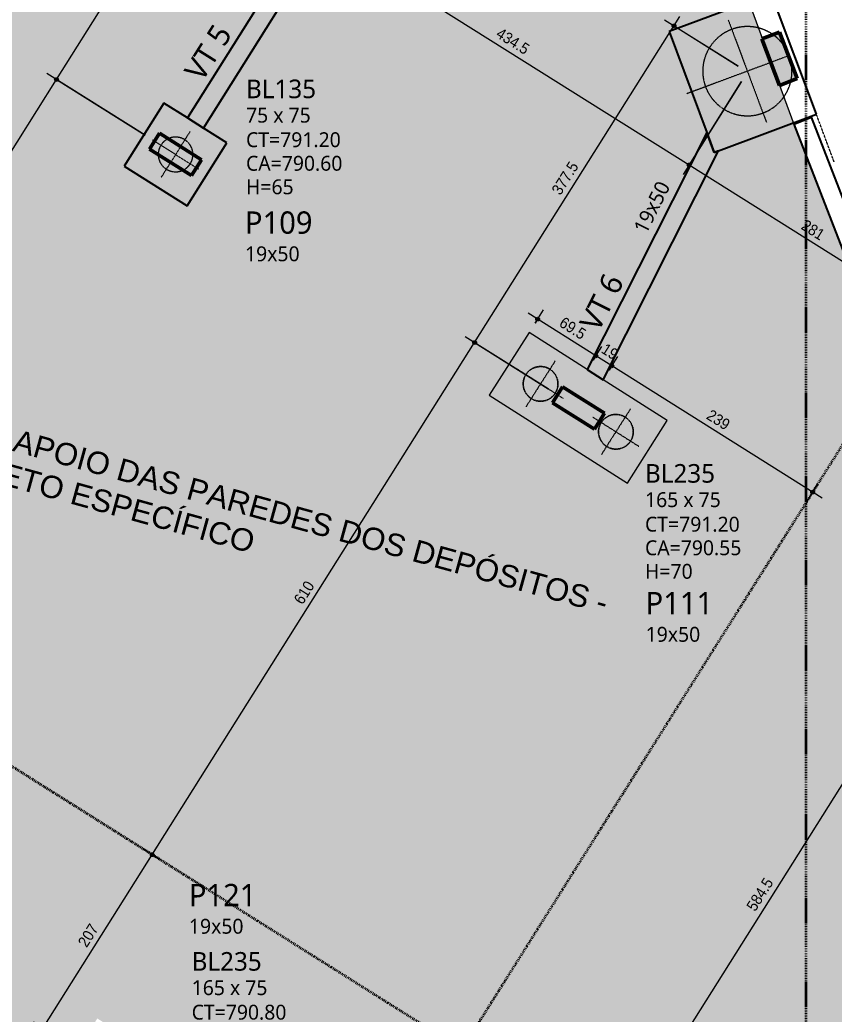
# Model space of a CAD drawing. Header units: centimetres. Extents: x -3523 to 38560, y -3196 to 88043.
# Drawn here: x -1451 to -630, y 1886 to 2889 of the extents above; entities that cross this region are included whole.
import ezdxf

# ---------------------------------------------------------------- set-up
doc = ezdxf.new("R2010")
doc.units = ezdxf.units.CM
for name, pattern in [('Dash dot', [1.5875, 0.635, -0.47625, 0, -0.47625]), ('Hidden', [0.714375, 0.47625, -0.238125]), ('Overhead', [0.396875, 0.238125, -0.15875]), ('Traço', [0.635, 0.3175, -0.3175])]:
    doc.linetypes.add(name, pattern=pattern)
for name, color, linetype, lineweight in [('A-ANNO-DIMS', 7, 'Continuous', 9), ('A-ANNO-DIMS-75', 7, 'Continuous', 9), ('A-DETL-GENF', 7, 'Continuous', 18), ('A-FLOR-OVHD', 7, 'Overhead', 18), ('G-ANNO-TEXT', 7, 'Continuous', 9), ('S-BEAM', 7, 'Continuous', 25), ('S-BEAM-IDEN', 7, 'Continuous', 9), ('S-COLS', 7, 'Continuous', 25), ('S-COLS-IDEN', 7, 'Continuous', 9), ('S-FNDN', 7, 'Continuous', 25), ('S-FNDN-HDLN', 7, 'Traço', 18), ('S-FNDN-IDEN', 7, 'Continuous', 9), ('S-GRID', 7, 'Continuous', 9)]:
    doc.layers.add(name, color=color, linetype=linetype, lineweight=lineweight)
doc.layers.add('A-DETL', color=7, linetype='Continuous', lineweight=18, true_color=0x00a600)
doc.styles.add('Arial', font='arial.ttf', dxfattribs={"height": 22.5})
doc.styles.add('Arial_1', font='arial.ttf', dxfattribs={"width": 0.9, "height": 11.25})
doc.styles.add('Gadugi', font='gadugi.ttf', dxfattribs={"height": 15})
doc.styles.add('Gadugi_1', font='gadugi.ttf', dxfattribs={"height": 22.5})
doc.styles.add('Gadugi_2', font='gadugi.ttf', dxfattribs={"height": 18.75})
doc.dimstyles.new('PED_1_5mm_ESQ', dxfattribs={"dimscale": 30.48, "dimtxt": 11.477918, "dimasz": 0.492126, "dimexe": 0.369094, "dimexo": 0.369094, "dimgap": 0.073819, "dimtad": 1, "dimdec": 1, "dimrnd": 0.5, "dimdsep": 46, "dimtxsty": 'Arial_1', "dimblk1": 'DOTSMALL', "dimblk2": 'DOTSMALL', "dimsah": 1, "dimcen": 0.09, "dimdle": 0.369094, "dimazin": 0, "dimtfac": 1, "dimtdec": 4, "dimtix": 1, "dimtmove": 0, "dimatfit": 3, "dimfxl": 1, "dimtvp": 1, "dimtolj": 1, "dimtzin": 0, "dimarcsym": 2})

# ---------------------------------------------------------------- blocks, each defined once
blk = doc.blocks.new('PED_BLRET-1EST_R01_2019 - 75x75x65-V10-PL B 002 - FUNDAÇÃO')
at = {"layer": 'S-FNDN', "linetype": 'Hidden', "lineweight": 18}
for p, q in [((0, 27.5), (0, 9.5)), ((-27.5, 0), (-25, 0)), ((25, 0), (27.5, 0)), ((0, -9.5), (0, -27.5))]:
    blk.add_line(p, q, dxfattribs=at)
at = {"layer": 'S-FNDN-HDLN'}
for p, q in [((-25, 0), (25, 0)), ((0, 9.5), (0, -9.5))]:
    blk.add_line(p, q, dxfattribs=at)
for start, end in [(33.0287, 146.8046), (146.8209, 213.1791), (360, 33.0124), (326.9876, 360), (213.1954, 326.9713)]:
    blk.add_arc((0, 0), 17.5, start, end, dxfattribs=at)
blk = doc.blocks.new('PED_BLRET-2EST_R01_2019 - 165x75x70-3763693-PL B 002 - FUNDAÇÃO')
at = {"layer": 'S-FNDN', "linetype": 'Hidden', "lineweight": 18}
for p, q in [((-50, 27.5), (-50, -27.5)), ((40, 27.5), (40, -27.5)), ((-77.5, 0), (-29.7, 0)), ((20.3, 0), (67.5, 0))]:
    blk.add_line(p, q, dxfattribs=at)
at = {"layer": 'S-FNDN-HDLN'}
for p, q in [((-29.7, 0), (-22.5, 0)), ((12.5, 0), (20.2, 0))]:
    blk.add_line(p, q, dxfattribs=at)
for centre in [(-50, 0), (40, 0)]:
    blk.add_circle(centre, 17.5, dxfattribs=at)
blk = doc.blocks.new('PED_BLRET-1EST_EXCENTRICA_R01_2019 - 110x130x100-V16-PL B 002 - FUNDAÇÃO')
at = {"layer": 'S-FNDN', "linetype": 'Hidden', "lineweight": 18}
for p, q in [((0, 45), (0, 44.2)), ((0, 25.2), (0, -65)), ((-55, 0), (55, 0))]:
    blk.add_line(p, q, dxfattribs=at)
at = {"layer": 'S-FNDN-HDLN'}
blk.add_line((0, 44.2), (0, 25.2), dxfattribs=at)
for start, end in [(100.6788, 124.4824), (79.8373, 100.6289), (56.7171, 79.7895), (124.4887, 360), (360, 56.7108)]:
    blk.add_arc((0, 0), 45, start, end, dxfattribs=at)
blk = doc.blocks.new('DIMBLOCK142-PL B 002 - FUNDAÇÃO')
at = {"layer": 'A-ANNO-DIMS-75'}
h = blk.add_hatch(color=256, dxfattribs=at)
edge = h.paths.add_edge_path(flags=0)
edge.add_arc((-1756.3, 1864.9), 1.88, 0, 360)
h = blk.add_hatch(color=256, dxfattribs=at)
edge = h.paths.add_edge_path(flags=0)
edge.add_arc((-1489.7, 1697.1), 1.88, 0, 360)
for p, q in [((-1686.1, 1976.4), (-1762.3, 1855.3)), ((-1756.3, 1864.9), (-1686.1, 1976.4)), ((-1756.3, 1864.9), (-1489.7, 1697.1)), ((-1419.3, 1809.1), (-1495.7, 1687.5)), ((-1489.7, 1697.1), (-1419.3, 1809.1))]:
    blk.add_line(p, q, dxfattribs=at)
for centre in [(-1756.3, 1864.9), (-1489.7, 1697.1)]:
    blk.add_circle(centre, 1.88, dxfattribs=at)
at = {"layer": 'A-ANNO-DIMS-75', "color": 0, "insert": (-1623.9, 1801.4), "char_height": 11.25, "width": 27.971, "attachment_point": 1, "rotation": 327.8147, "line_spacing_factor": 0.941778, "style": 'Arial_1'}
blk.add_mtext('315', dxfattribs=at)
blk = doc.blocks.new('_DotSmall')
at = {"color": 0, "linetype": 'ByBlock', "const_width": 0.5}
blk.add_lwpolyline([(-0.0625, 0, 1), (0.0625, 0, 1)], format="xyb", close=True, dxfattribs=at)
blk = doc.blocks.new('DIMBLOCK178-PL B 002 - FUNDAÇÃO')
at = {"layer": 'A-ANNO-DIMS-75'}
h = blk.add_hatch(color=256, dxfattribs=at)
edge = h.paths.add_edge_path(flags=0)
edge.add_arc((-854.4, 2540), 1.88, 0, 360)
h = blk.add_hatch(color=256, dxfattribs=at)
edge = h.paths.add_edge_path(flags=0)
edge.add_arc((-652.1, 2412.7), 1.88, 0, 360)
for p, q in [((-857.2, 2535.7), (-848.4, 2549.6)), ((-854.4, 2540), (-857.2, 2535.7)), ((-642.6, 2406.7), (-854.4, 2540)), ((-647.5, 2420), (-658.1, 2403.2)), ((-652.1, 2412.7), (-647.5, 2420))]:
    blk.add_line(p, q, dxfattribs=at)
for centre in [(-854.4, 2540), (-652.1, 2412.7)]:
    blk.add_circle(centre, 1.88, dxfattribs=at)
at = {"layer": 'A-ANNO-DIMS-75', "color": 0, "insert": (-754.1, 2496.8), "char_height": 11.25, "width": 27.971, "attachment_point": 1, "rotation": 327.8147, "line_spacing_factor": 0.941778, "style": 'Arial_1'}
blk.add_mtext('239', dxfattribs=at)
blk = doc.blocks.new('DIMBLOCK179-PL B 002 - FUNDAÇÃO')
at = {"layer": 'A-ANNO-DIMS-75'}
h = blk.add_hatch(color=256, dxfattribs=at)
edge = h.paths.add_edge_path(flags=0)
edge.add_arc((-870.6, 2550.2), 1.88, 0, 360)
h = blk.add_hatch(color=256, dxfattribs=at)
edge = h.paths.add_edge_path(flags=0)
edge.add_arc((-854.4, 2540), 1.88, 0, 360)
for p, q in [((-873.3, 2545.9), (-864.6, 2559.7)), ((-870.6, 2550.2), (-873.3, 2545.9)), ((-854.4, 2540), (-870.6, 2550.2)), ((-857.2, 2535.7), (-848.4, 2549.6)), ((-854.4, 2540), (-857.2, 2535.7))]:
    blk.add_line(p, q, dxfattribs=at)
for centre in [(-870.6, 2550.2), (-854.4, 2540)]:
    blk.add_circle(centre, 1.88, dxfattribs=at)
at = {"layer": 'A-ANNO-DIMS-75', "color": 0, "insert": (-860.1, 2563.5), "char_height": 11.25, "width": 18.647, "attachment_point": 1, "rotation": 327.8147, "line_spacing_factor": 0.941778, "style": 'Arial_1'}
blk.add_mtext('19', dxfattribs=at)
blk = doc.blocks.new('DIMBLOCK180-PL B 002 - FUNDAÇÃO')
at = {"layer": 'A-ANNO-DIMS-75'}
h = blk.add_hatch(color=256, dxfattribs=at)
edge = h.paths.add_edge_path(flags=0)
edge.add_arc((-929.3, 2587.2), 1.88, 0, 360)
h = blk.add_hatch(color=256, dxfattribs=at)
edge = h.paths.add_edge_path(flags=0)
edge.add_arc((-870.6, 2550.2), 1.88, 0, 360)
for p, q in [((-870.6, 2550.2), (-938.9, 2593.2)), ((-931.9, 2583.2), (-923.3, 2596.7)), ((-929.3, 2587.2), (-931.9, 2583.2)), ((-873.3, 2545.9), (-864.6, 2559.7)), ((-870.6, 2550.2), (-873.3, 2545.9))]:
    blk.add_line(p, q, dxfattribs=at)
for centre in [(-929.3, 2587.2), (-870.6, 2550.2)]:
    blk.add_circle(centre, 1.88, dxfattribs=at)
at = {"layer": 'A-ANNO-DIMS-75', "color": 0, "insert": (-902.5, 2590.2), "char_height": 11.25, "width": 32.633, "attachment_point": 1, "rotation": 327.8147, "line_spacing_factor": 0.941778, "style": 'Arial_1'}
blk.add_mtext('69.5', dxfattribs=at)
blk = doc.blocks.new('DIMBLOCK181-PL B 002 - FUNDAÇÃO')
at = {"layer": 'A-ANNO-DIMS-75'}
h = blk.add_hatch(color=256, dxfattribs=at)
edge = h.paths.add_edge_path(flags=0)
edge.add_arc((-776.6, 2742.6), 1.88, 0, 360)
h = blk.add_hatch(color=256, dxfattribs=at)
edge = h.paths.add_edge_path(flags=0)
edge.add_arc((-538.7, 2592.8), 1.88, 0, 360)
for p, q in [((-723.7, 2826.7), (-782.6, 2733)), ((-776.6, 2742.6), (-723.7, 2826.7)), ((-529.2, 2586.8), (-776.6, 2742.6)), ((-534.2, 2600.1), (-544.7, 2583.3)), ((-538.7, 2592.8), (-534.2, 2600.1))]:
    blk.add_line(p, q, dxfattribs=at)
for centre in [(-776.6, 2742.6), (-538.7, 2592.8)]:
    blk.add_circle(centre, 1.88, dxfattribs=at)
at = {"layer": 'A-ANNO-DIMS-75', "color": 0, "insert": (-658.6, 2688.2), "char_height": 11.25, "width": 27.971, "attachment_point": 1, "rotation": 327.8147, "line_spacing_factor": 0.941778, "style": 'Arial_1'}
blk.add_mtext('281', dxfattribs=at)
blk = doc.blocks.new('DIMBLOCK182-PL B 002 - FUNDAÇÃO')
at = {"layer": 'A-ANNO-DIMS-75'}
h = blk.add_hatch(color=256, dxfattribs=at)
edge = h.paths.add_edge_path(flags=0)
edge.add_arc((-1144.2, 2973.9), 1.88, 0, 360)
h = blk.add_hatch(color=256, dxfattribs=at)
edge = h.paths.add_edge_path(flags=0)
edge.add_arc((-776.6, 2742.6), 1.88, 0, 360)
for p, q in [((-776.6, 2742.6), (-1153.7, 2979.9)), ((-1139.6, 2981.1), (-1150.2, 2964.3)), ((-1144.2, 2973.9), (-1139.6, 2981.1)), ((-723.7, 2826.7), (-782.6, 2733)), ((-776.6, 2742.6), (-723.7, 2826.7))]:
    blk.add_line(p, q, dxfattribs=at)
for centre in [(-1144.2, 2973.9), (-776.6, 2742.6)]:
    blk.add_circle(centre, 1.88, dxfattribs=at)
at = {"layer": 'A-ANNO-DIMS-75', "color": 0, "insert": (-966.2, 2881.8), "char_height": 11.25, "width": 41.956, "attachment_point": 1, "rotation": 327.8147, "line_spacing_factor": 0.941778, "style": 'Arial_1'}
blk.add_mtext('434.5', dxfattribs=at)
blk = doc.blocks.new('DIMBLOCK220-PL B 002 - FUNDAÇÃO')
at = {"layer": 'A-ANNO-DIMS-75'}
h = blk.add_hatch(color=256, dxfattribs=at)
edge = h.paths.add_edge_path(flags=0)
edge.add_arc((-992.8, 2563.6), 1.87, 0, 360)
h = blk.add_hatch(color=256, dxfattribs=at)
edge = h.paths.add_edge_path(flags=0)
edge.add_arc((-1317.8, 2047.1), 1.88, 0, 360)
for p, q in [((-918.8, 2517), (-1002.3, 2569.5)), ((-1323.8, 2037.6), (-992.8, 2563.6)), ((-992.8, 2563.6), (-918.8, 2517)), ((-1310.6, 2042.5), (-1327.4, 2053.1)), ((-1317.8, 2047.1), (-1310.6, 2042.5))]:
    blk.add_line(p, q, dxfattribs=at)
for centre, radius in [((-992.8, 2563.6), 1.87), ((-1317.8, 2047.1), 1.88)]:
    blk.add_circle(centre, radius, dxfattribs=at)
at = {"layer": 'A-ANNO-DIMS-75', "color": 0, "insert": (-1175.8, 2304.5), "char_height": 11.25, "width": 27.971, "attachment_point": 1, "rotation": 57.8147, "line_spacing_factor": 0.941778, "style": 'Arial_1'}
blk.add_mtext('610', dxfattribs=at)
blk = doc.blocks.new('DIMBLOCK221-PL B 002 - FUNDAÇÃO')
at = {"layer": 'A-ANNO-DIMS-75'}
h = blk.add_hatch(color=256, dxfattribs=at)
edge = h.paths.add_edge_path(flags=0)
edge.add_arc((-791.8, 2882.9), 1.87, 0, 360)
h = blk.add_hatch(color=256, dxfattribs=at)
edge = h.paths.add_edge_path(flags=0)
edge.add_arc((-992.8, 2563.6), 1.87, 0, 360)
for p, q in [((-992.8, 2563.6), (-785.9, 2892.4)), ((-727.2, 2842.2), (-801.4, 2888.8)), ((-791.8, 2882.9), (-727.2, 2842.2)), ((-918.8, 2517), (-1002.3, 2569.5)), ((-992.8, 2563.6), (-918.8, 2517))]:
    blk.add_line(p, q, dxfattribs=at)
for centre in [(-791.8, 2882.9), (-992.8, 2563.6)]:
    blk.add_circle(centre, 1.87, dxfattribs=at)
at = {"layer": 'A-ANNO-DIMS-75', "color": 0, "insert": (-915.9, 2717.4), "char_height": 11.25, "width": 41.956, "attachment_point": 1, "rotation": 57.8147, "line_spacing_factor": 0.941778, "style": 'Arial_1'}
blk.add_mtext('377.5', dxfattribs=at)
blk = doc.blocks.new('DIMBLOCK222-PL B 002 - FUNDAÇÃO')
at = {"layer": 'A-ANNO-DIMS-75'}
h = blk.add_hatch(color=256, dxfattribs=at)
edge = h.paths.add_edge_path(flags=0)
edge.add_arc((-1414.3, 2828.8), 1.87, 0, 360)
h = blk.add_hatch(color=256, dxfattribs=at)
edge = h.paths.add_edge_path(flags=0)
edge.add_arc((-1739.4, 2312.4), 1.87, 0, 360)
for p, q in [((-1745.3, 2302.9), (-1414.3, 2828.8)), ((-1324.9, 2772.6), (-1423.9, 2834.8)), ((-1414.3, 2828.8), (-1324.9, 2772.6)), ((-1732.1, 2307.8), (-1748.9, 2318.4)), ((-1739.4, 2312.4), (-1732.1, 2307.8))]:
    blk.add_line(p, q, dxfattribs=at)
for centre in [(-1414.3, 2828.8), (-1739.4, 2312.4)]:
    blk.add_circle(centre, 1.87, dxfattribs=at)
at = {"layer": 'A-ANNO-DIMS-75', "color": 0, "insert": (-1597.3, 2569.7), "char_height": 11.25, "width": 27.971, "attachment_point": 1, "rotation": 57.8147, "line_spacing_factor": 0.941778, "style": 'Arial_1'}
blk.add_mtext('610', dxfattribs=at)
blk = doc.blocks.new('DIMBLOCK223-PL B 002 - FUNDAÇÃO')
at = {"layer": 'A-ANNO-DIMS-75'}
h = blk.add_hatch(color=256, dxfattribs=at)
edge = h.paths.add_edge_path(flags=0)
edge.add_arc((-1042.4, 3419.8), 1.87, 0, 360)
h = blk.add_hatch(color=256, dxfattribs=at)
edge = h.paths.add_edge_path(flags=0)
edge.add_arc((-1414.3, 2828.8), 1.87, 0, 360)
for p, q in [((-1414.3, 2828.8), (-1042.4, 3419.8)), ((-910.7, 3336.9), (-1051.9, 3425.7)), ((-1042.4, 3419.8), (-910.7, 3336.9)), ((-1324.9, 2772.6), (-1423.9, 2834.8)), ((-1414.3, 2828.8), (-1324.9, 2772.6))]:
    blk.add_line(p, q, dxfattribs=at)
for centre in [(-1042.4, 3419.8), (-1414.3, 2828.8)]:
    blk.add_circle(centre, 1.87, dxfattribs=at)
at = {"layer": 'A-ANNO-DIMS-75', "color": 0, "insert": (-1248.8, 3123.4), "char_height": 11.25, "width": 27.971, "attachment_point": 1, "rotation": 57.8147, "line_spacing_factor": 0.941778, "style": 'Arial_1'}
blk.add_mtext('698', dxfattribs=at)
blk = doc.blocks.new('DIMBLOCK226-PL B 002 - FUNDAÇÃO')
at = {"layer": 'A-ANNO-DIMS-75'}
h = blk.add_hatch(color=256, dxfattribs=at)
edge = h.paths.add_edge_path(flags=0)
edge.add_arc((-540.3, 2248.2), 1.88, 0, 360)
h = blk.add_hatch(color=256, dxfattribs=at)
edge = h.paths.add_edge_path(flags=0)
edge.add_arc((-851.5, 1753.6), 1.87, 0, 360)
for p, q in [((-857.5, 1744.1), (-534.3, 2257.7)), ((-493.2, 2218.5), (-549.8, 2254.2)), ((-540.3, 2248.2), (-493.2, 2218.5)), ((-844.3, 1749.1), (-861.1, 1759.6)), ((-851.5, 1753.6), (-844.3, 1749.1))]:
    blk.add_line(p, q, dxfattribs=at)
for centre, radius in [((-540.3, 2248.2), 1.88), ((-851.5, 1753.6), 1.87)]:
    blk.add_circle(centre, radius, dxfattribs=at)
at = {"layer": 'A-ANNO-DIMS-75', "color": 0, "insert": (-719.5, 1995.1), "char_height": 11.25, "width": 41.956, "attachment_point": 1, "rotation": 57.8147, "line_spacing_factor": 0.941778, "style": 'Arial_1'}
blk.add_mtext('584.5', dxfattribs=at)
blk = doc.blocks.new('DIMBLOCK241-PL B 002 - FUNDAÇÃO')
at = {"layer": 'A-ANNO-DIMS-75'}
h = blk.add_hatch(color=256, dxfattribs=at)
edge = h.paths.add_edge_path(flags=0)
edge.add_arc((-1317.8, 2047.1), 1.88, 0, 360)
h = blk.add_hatch(color=256, dxfattribs=at)
edge = h.paths.add_edge_path(flags=0)
edge.add_arc((-1428, 1872.1), 1.88, 0, 360)
for p, q in [((-1434, 1862.6), (-1311.8, 2056.6)), ((-1310.6, 2042.5), (-1327.4, 2053.1)), ((-1317.8, 2047.1), (-1310.6, 2042.5)), ((-1354, 1825.5), (-1437.5, 1878.1)), ((-1428, 1872.1), (-1354, 1825.5))]:
    blk.add_line(p, q, dxfattribs=at)
for centre in [(-1317.8, 2047.1), (-1428, 1872.1)]:
    blk.add_circle(centre, 1.88, dxfattribs=at)
at = {"layer": 'A-ANNO-DIMS-75', "color": 0, "insert": (-1393.4, 1958.7), "char_height": 11.25, "width": 27.971, "attachment_point": 1, "rotation": 57.8147, "line_spacing_factor": 0.941778, "style": 'Arial_1'}
blk.add_mtext('207', dxfattribs=at)

msp = doc.modelspace()

# ---------------------------------------------------------------- hatches: boundary and pattern name
at = {"layer": 'A-DETL-GENF', "true_color": 0xe6e6e6}
h = msp.add_hatch(color=254, dxfattribs=at)
h.paths.add_polyline_path([(-780.089, 706.316), (-386.115, 706.316), (-386.115, 707.119), (-490.138, 707.119), (-490.138, 819.102), (-113.138, 819.102), (-113.138, 707.119), (-124.365, 707.119), (-124.365, 706.316), (43.51, 706.316), (43.51, 770.619), (70.307, 770.619), (70.307, 1173.082), (306.417, 1173.082), (147.343, 1755.323), (97.342, 1755.323), (97.342, 1835.352), (-215.981, 1835.352), (-215.981, 1756.172), (-275.96, 1756.172), (-442.089, 1296.011), (-425.073, 1285.306), (-465.011, 1221.825), (-491.496, 1238.487), (-546.599, 1166.011), (-546.599, 1141.884), (-298.365, 1141.884), (-298.365, 1214.884), (-223.365, 1214.884), (-223.365, 1049.884), (-298.365, 1049.884), (-298.365, 1122.884), (-546.599, 1122.884), (-546.599, 1094.884), (-621.599, 1094.884), (-621.599, 1169.884), (-567.522, 1169.884), (-507.641, 1248.644), (-528.493, 1261.763), (-488.554, 1325.245), (-485.408, 1323.265), (-329.119, 1756.172), (-345.981, 1756.172), (-345.981, 1866.172), (-316.578, 1866.172), (-444.521, 2197.571), (-444.83, 2197.454), (-462.562, 2244.301), (-671.366, 2785.221), (-685.288, 2823.058), (-685.488, 2822.982), (-703.22, 2869.732), (-702.555, 2869.984), (-718.743, 2913.873), (-862.537, 3299.756), (-968.123, 3253.612), (-914.305, 3339.122), (-930.385, 3349.243), (-979.853, 3270.645), (-1027.785, 3380.324), (-999.447, 3392.709), (-1318.73, 3593.658), (-1333.645, 3569.961), (-1357.562, 3585.013), (-1342.647, 3608.71), (-1358.727, 3618.831), (-1373.642, 3595.134), (-1397.12, 3609.91), (-1382.205, 3633.607), (-1824.457, 3911.949), (-1862.275, 3851.86), (-1909.247, 3881.422), (-3097.084, 1994.095), (-2170.119, 1408.797), (-2169.792, 1409.316), (-2127.476, 1382.683), (-2127.841, 1382.102), (-1767.194, 1154.384), (-1737.355, 1154.384), (-1351.153, 1779.215), (-1413.278, 1818.573), (-1373.141, 1881.929), (-1233.757, 1793.627), (-1248.497, 1770.361), (-909.742, 1557.157), (-894.827, 1580.854), (-831.352, 1540.905), (-871.302, 1477.43), (-899.843, 1495.393), (-1197.486, 1153.393), (-1178.443, 1141.408), (-1218.392, 1077.933), (-1281.867, 1117.882), (-1279.683, 1121.353), (-1695.298, 1108.989), (-1460.081, 960.469), (-1310.615, 970.198), (-1282.615, 970.198), (-1282.615, 988.119), (-857.365, 988.119), (-857.365, 707.119), (-852.365, 707.119), (-852.365, 706.316), (-787.91, 706.316)], flags=0)
h.paths.add_polyline_path([(-1711.866, 1127.504), (-1267.491, 1140.724), (-1241.918, 1181.357), (-1213.76, 1163.636), (-916.117, 1505.636), (-934.777, 1517.38), (-919.862, 1541.077), (-1258.665, 1754.311), (-1273.895, 1730.271), (-1335.101, 1769.046), (-1715.019, 1154.384), (-1711.866, 1154.384), (-1711.866, 1137.129)], flags=0)
h.paths.add_polyline_path([(317.769, 1321.247), (317.769, 1754.601), (277.762, 1754.601), (277.762, 1835.352), (227.342, 1835.352), (227.342, 1755.323), (199.175, 1755.323), (306.417, 1362.799)], flags=0)
h.paths.add_polyline_path([(-17.803, 1780.55), (-17.803, 1796.55), (-1.803, 1796.55), (-2.348, 1792.409), (-3.947, 1788.55), (-6.489, 1785.236), (-9.803, 1782.694), (-13.662, 1781.095)], flags=0)
h.paths.add_polyline_path([(-33.803, 1796.55), (-33.258, 1800.691), (-31.659, 1804.55), (-29.117, 1807.864), (-25.803, 1810.406), (-21.944, 1812.005), (-17.803, 1812.55), (-17.803, 1796.55), (-33.258, 1796.55)], flags=0)
h.paths.add_polyline_path([(-1713.322, 2040.579), (-1755.638, 2067.212), (-1745.518, 2083.292), (-1703.201, 2056.659), (-1711.577, 2043.352)], flags=0)
h.paths.add_polyline_path([(-2141.673, 2310.054), (-2183.989, 2336.687), (-2173.869, 2352.768), (-2131.552, 2326.135)], flags=0)
h.paths.add_polyline_path([(-872.017, 2476.309), (-914.333, 2502.941), (-904.213, 2519.022), (-861.896, 2492.389)], flags=0)
h.paths.add_polyline_path([(-1278.153, 2731.912), (-1320.47, 2758.545), (-1310.349, 2774.626), (-1268.033, 2747.993), (-1275.233, 2736.552)], flags=0)
h.paths.add_polyline_path([(-1706.492, 3001.506), (-1748.808, 3028.139), (-1738.688, 3044.22), (-1696.371, 3017.587)], flags=0)
h.paths.add_polyline_path([(-866.215, 3298.666), (-862.634, 3300.018), (-865.839, 3308.62), (-871.262, 3312.032), (-868.974, 3305.973)], flags=0)
at = {"layer": 'S-COLS', "true_color": 0x808080}
for points in [[(-685.488, 2822.982), (-667.723, 2829.72), (-685.455, 2876.47), (-703.22, 2869.732), (-698.415, 2857.063)], [(-1278.153, 2731.912), (-1268.033, 2747.993), (-1310.349, 2774.626), (-1320.47, 2758.545), (-1282.317, 2734.533)], [(-872.017, 2476.309), (-861.896, 2492.389), (-904.213, 2519.022), (-914.333, 2502.941), (-900.295, 2494.106)]]:
    msp.add_hatch(color=8, dxfattribs=at).paths.add_polyline_path(points, flags=0)

# ---------------------------------------------------------------- linework, layer by layer
at = {"layer": 'A-DETL', "color": 7}
for p, q in [((-670.769, 2783.6), (-715.692, 2905.686)), ((-479.932, 2289.292), (-670.769, 2783.6))]:
    msp.add_line(p, q, dxfattribs=at)
at = {"layer": 'A-FLOR-OVHD'}
msp.add_line((-630.444, 2745.787), (-1220.559, 4329.411), dxfattribs=at)
at = {"layer": 'S-BEAM'}
for p, q in [((-930.385, 3349.243), (-1282.317, 2790.067)), ((-1266.237, 2779.946), (-914.305, 3339.122)), ((-1282.317, 2790.067), (-1266.237, 2779.946)), ((-670.896, 2783.927), (-653.171, 2790.77)), ((-461.252, 2293.661), (-653.171, 2790.77)), ((-670.896, 2783.927), (-478.977, 2286.818)), ((-758.902, 2775.49), (-879.259, 2536.386)), ((-751.413, 2755.392), (-758.902, 2775.49)), ((-863.145, 2526.141), (-746.901, 2757.073)), ((-746.901, 2757.073), (-751.413, 2755.392)), ((-879.259, 2536.386), (-863.145, 2526.141))]:
    msp.add_line(p, q, dxfattribs=at)
at = {"layer": 'S-COLS', "lineweight": 50}
for p, q in [((-685.455, 2876.47), (-703.22, 2869.732)), ((-703.22, 2869.732), (-685.488, 2822.982)), ((-667.723, 2829.72), (-685.455, 2876.47)), ((-685.488, 2822.982), (-667.723, 2829.72)), ((-1310.349, 2774.626), (-1320.47, 2758.545)), ((-1268.033, 2747.993), (-1310.349, 2774.626)), ((-1320.47, 2758.545), (-1278.153, 2731.912)), ((-1278.153, 2731.912), (-1268.033, 2747.993)), ((-904.213, 2519.022), (-914.333, 2502.941)), ((-861.896, 2492.389), (-904.213, 2519.022)), ((-914.333, 2502.941), (-872.017, 2476.309)), ((-872.017, 2476.309), (-861.896, 2492.389))]:
    msp.add_line(p, q, dxfattribs=at)
at = {"layer": 'S-FNDN'}
for p, q in [((-648.337, 2793.802), (-693.73, 2915.619)), ((-716.219, 2907.239), (-796.806, 2877.209)), ((-796.806, 2877.209), (-758.902, 2775.49)), ((-1306.014, 2804.981), (-1345.964, 2741.506)), ((-1282.317, 2790.067), (-1306.014, 2804.981)), ((-1266.237, 2779.946), (-1282.317, 2790.067)), ((-746.901, 2757.073), (-648.337, 2793.802)), ((-1242.539, 2765.032), (-1266.237, 2779.946)), ((-758.902, 2775.49), (-751.413, 2755.392)), ((-1282.489, 2701.557), (-1242.539, 2765.032)), ((-751.413, 2755.392), (-746.901, 2757.073)), ((-1345.964, 2741.506), (-1282.489, 2701.557))]:
    msp.add_line(p, q, dxfattribs=at)
at = {"layer": 'S-FNDN', "lineweight": 18}
for p, q in [((-937.864, 2573.649), (-978.106, 2510.359)), ((-879.259, 2536.386), (-937.864, 2573.649)), ((-863.145, 2526.141), (-879.259, 2536.386)), ((-798.626, 2485.117), (-863.145, 2526.141)), ((-978.106, 2510.359), (-838.868, 2421.827)), ((-838.868, 2421.827), (-798.626, 2485.117))]:
    msp.add_line(p, q, dxfattribs=at)
at = {"layer": 'S-FNDN-HDLN'}
for centre, radius, start, end in [((-717.886, 2837.252), 45, 111.814004, 120.143208), ((-717.886, 2837.252), 45, 100.731164, 109.060368), ((-717.886, 2837.252), 45, 97.914521, 100.652149), ((-717.886, 2837.252), 45, 90.987293, 96.996617), ((-717.886, 2837.252), 45, 87.345645, 90.90353), ((-717.886, 2837.252), 45, 81.242827, 86.794871), ((-717.886, 2837.252), 45, 77.252544, 81.153699), ((-717.886, 2837.252), 45, 71.497591, 76.859101), ((-717.886, 2837.252), 45, 67.318005, 71.402357), ((-717.886, 2837.252), 45, 61.751367, 67.011959), ((-717.886, 2837.252), 45, 134.079501, 139.631545), ((-717.886, 2837.252), 45, 129.970842, 133.528727), ((-717.886, 2837.252), 45, 123.877755, 129.887079), ((-717.886, 2837.252), 45, 120.222223, 122.959851), ((-717.886, 2837.252), 45, 57.455507, 61.649119), ((-717.886, 2837.252), 45, 52.003866, 57.205071), ((-717.886, 2837.252), 45, 47.631768, 51.893479), ((-717.886, 2837.252), 45, 42.254705, 47.419824), ((-717.886, 2837.252), 45, 149.472014, 153.556367), ((-717.886, 2837.252), 45, 144.015271, 149.37678), ((-717.886, 2837.252), 45, 139.720673, 143.621828), ((-717.886, 2837.252), 45, 37.831247, 42.134759), ((-717.886, 2837.252), 45, 32.503359, 37.647527), ((-717.886, 2837.252), 45, 30.316939, 32.372031), ((-717.886, 2837.252), 45, 28.045714, 30.237316), ((-717.886, 2837.252), 45, 22.749086, 27.883571), ((-717.886, 2837.252), 45, 163.669301, 168.870506), ((-717.886, 2837.252), 45, 159.225253, 163.418864), ((-717.886, 2837.252), 45, 153.862413, 159.123005), ((-717.886, 2837.252), 45, 18.270398, 22.603974), ((-717.886, 2837.252), 45, 12.990801, 18.125286), ((-717.886, 2837.252), 45, 178.739612, 183.043125), ((-717.886, 2837.252), 45, 173.454547, 178.619667), ((-717.886, 2837.252), 45, 168.980893, 173.242604), ((-717.886, 2837.252), 45, 11.303368, 12.828658), ((-717.886, 2837.252), 45, 8.502341, 11.229123), ((-717.886, 2837.252), 45, 3.226845, 8.371013), ((-717.886, 2837.252), 45, 358.739612, 3.043125), ((-717.886, 2837.252), 45, 183.226845, 188.371013), ((-717.886, 2837.252), 45, 188.502341, 192.828658), ((-717.886, 2837.252), 45, 343.669301, 348.870506), ((-717.886, 2837.252), 45, 348.980893, 353.242604), ((-717.886, 2837.252), 45, 353.454547, 358.619667), ((-717.886, 2837.252), 45, 192.990801, 198.125286), ((-717.886, 2837.252), 45, 198.270398, 202.603974), ((-717.886, 2837.252), 45, 202.749086, 207.883571), ((-717.886, 2837.252), 45, 333.862413, 339.123005), ((-717.886, 2837.252), 45, 339.225253, 343.418864), ((-717.886, 2837.252), 45, 208.045714, 212.372031), ((-717.886, 2837.252), 45, 212.503359, 217.647527), ((-717.886, 2837.252), 45, 217.831247, 222.134759), ((-717.886, 2837.252), 45, 314.079501, 319.631545), ((-717.886, 2837.252), 45, 319.720673, 323.621828), ((-717.886, 2837.252), 45, 324.015271, 329.37678), ((-717.886, 2837.252), 45, 329.472014, 333.556367), ((-717.886, 2837.252), 45, 222.254705, 227.419824), ((-717.886, 2837.252), 45, 227.631768, 231.893479), ((-717.886, 2837.252), 45, 232.003866, 237.205071), ((-717.886, 2837.252), 45, 237.455507, 241.649119), ((-717.886, 2837.252), 45, 241.751367, 247.011959), ((-717.886, 2837.252), 45, 291.814004, 300.143208), ((-717.886, 2837.252), 45, 300.222223, 302.959851), ((-717.886, 2837.252), 45, 303.877755, 309.887079), ((-717.886, 2837.252), 45, 309.970842, 313.528727), ((-717.886, 2837.252), 45, 247.318005, 251.402357), ((-717.886, 2837.252), 45, 251.497591, 256.859101), ((-717.886, 2837.252), 45, 257.252544, 261.153699), ((-717.886, 2837.252), 45, 261.242827, 266.794871), ((-717.886, 2837.252), 45, 267.345645, 270.90353), ((-717.886, 2837.252), 45, 270.987293, 276.996617), ((-717.886, 2837.252), 45, 277.914521, 280.652149), ((-717.886, 2837.252), 45, 280.731164, 289.060368), ((-1294.251, 2753.269), 17.5, 121.3204, 128.220763), ((-1294.251, 2753.269), 17.5, 113.144706, 121.107559), ((-1294.251, 2753.269), 17.5, 105.967343, 112.842849), ((-1294.251, 2753.269), 17.5, 97.789962, 105.769061), ((-1294.251, 2753.269), 17.5, 90.617447, 97.452723), ((-1294.251, 2753.269), 17.5, 82.42747, 90.431837), ((-1294.251, 2753.269), 17.5, 75.27006, 82.045398), ((-1294.251, 2753.269), 17.5, 67.053553, 75.095578), ((-1294.251, 2753.269), 17.5, 59.924674, 66.612834), ((-1294.251, 2753.269), 17.5, 51.66187, 59.760042), ((-1294.251, 2753.269), 17.5, 159.181695, 167.135439), ((-1294.251, 2753.269), 17.5, 152.039704, 158.951956), ((-1294.251, 2753.269), 17.5, 147.814714, 151.790118), ((-1294.251, 2753.269), 17.5, 143.839311, 147.814714), ((-1294.251, 2753.269), 17.5, 136.677473, 143.589724), ((-1294.251, 2753.269), 17.5, 128.49399, 136.447734), ((-1294.251, 2753.269), 17.5, 44.580887, 51.141156), ((-1294.251, 2753.269), 17.5, 36.240466, 44.425031), ((-1294.251, 2753.269), 17.5, 29.238371, 35.604175), ((-1294.251, 2753.269), 17.5, 20.763745, 29.090387), ((-1294.251, 2753.269), 17.5, 13.896863, 19.945798), ((-1294.251, 2753.269), 17.5, 5.165193, 13.755975), ((-1294.251, 2753.269), 17.5, 174.52187, 182.484722), ((-1294.251, 2753.269), 17.5, 182.78658, 189.662086), ((-1294.251, 2753.269), 17.5, 167.408666, 174.309029), ((-1294.251, 2753.269), 17.5, 189.860368, 197.839467), ((-1294.251, 2753.269), 17.5, 198.176706, 205.011982), ((-1294.251, 2753.269), 17.5, 330.676788, 343.087416), ((-1294.251, 2753.269), 17.5, 343.21602, 347.292846), ((-1294.251, 2753.269), 17.5, 349.200978, 358.421684), ((-1294.251, 2753.269), 17.5, 358.556141, 4.020215), ((-1294.251, 2753.269), 17.5, 205.197592, 213.201959), ((-1294.251, 2753.269), 17.5, 213.58403, 220.359368), ((-1294.251, 2753.269), 17.5, 220.533851, 228.575876), ((-1294.251, 2753.269), 17.5, 229.016595, 235.704754), ((-1294.251, 2753.269), 17.5, 235.869387, 243.967559), ((-1294.251, 2753.269), 17.5, 244.488273, 251.048542), ((-1294.251, 2753.269), 17.5, 291.609214, 297.073288), ((-1294.251, 2753.269), 17.5, 297.207745, 306.428451), ((-1294.251, 2753.269), 17.5, 308.336582, 312.413409), ((-1294.251, 2753.269), 17.5, 312.542013, 324.95264), ((-1294.251, 2753.269), 17.5, 251.204397, 259.388963), ((-1294.251, 2753.269), 17.5, 260.025254, 266.391057), ((-1294.251, 2753.269), 17.5, 266.539042, 274.865683), ((-1294.251, 2753.269), 17.5, 275.683631, 281.732566), ((-1294.251, 2753.269), 17.5, 281.873453, 290.464236), ((-926.34, 2521.883), 17.5, 121.056056, 127.956419), ((-926.34, 2521.883), 17.5, 112.880362, 120.843215), ((-926.34, 2521.883), 17.5, 105.702998, 112.578505), ((-926.34, 2521.883), 17.5, 97.525617, 105.504716), ((-926.34, 2521.883), 17.5, 90.353103, 97.188379), ((-926.34, 2521.883), 17.5, 82.163126, 90.167492), ((-926.34, 2521.883), 17.5, 75.005716, 81.781054), ((-926.34, 2521.883), 17.5, 66.789208, 74.831234), ((-926.34, 2521.883), 17.5, 59.66033, 66.34849), ((-926.34, 2521.883), 17.5, 51.397526, 59.495697), ((-926.34, 2521.883), 17.5, 158.917351, 166.871094), ((-926.34, 2521.883), 17.5, 151.77536, 158.687612), ((-926.34, 2521.883), 17.5, 147.55037, 151.525773), ((-926.34, 2521.883), 17.5, 143.574967, 147.55037), ((-926.34, 2521.883), 17.5, 136.413128, 143.32538), ((-926.34, 2521.883), 17.5, 128.229646, 136.183389), ((-926.34, 2521.883), 17.5, 44.316542, 50.876811), ((-926.34, 2521.883), 17.5, 35.976122, 44.160687), ((-926.34, 2521.883), 17.5, 28.974027, 35.339831), ((-926.34, 2521.883), 17.5, 20.499401, 28.826043), ((-926.34, 2521.883), 17.5, 13.632519, 19.681454), ((-926.34, 2521.883), 17.5, 174.257525, 182.220378), ((-926.34, 2521.883), 17.5, 182.522235, 189.397741), ((-926.34, 2521.883), 17.5, 167.144321, 174.044684), ((-926.34, 2521.883), 17.5, 189.596024, 197.575123), ((-926.34, 2521.883), 17.5, 342.951675, 347.028502), ((-926.34, 2521.883), 17.5, 4.900849, 13.491631), ((-926.34, 2521.883), 17.5, 348.936634, 358.15734), ((-926.34, 2521.883), 17.5, 358.291797, 3.755871), ((-926.34, 2521.883), 17.5, 197.912361, 204.747637), ((-926.34, 2521.883), 17.5, 204.933248, 212.937614), ((-926.34, 2521.883), 17.5, 213.319686, 220.095024), ((-926.34, 2521.883), 17.5, 220.269506, 228.311532), ((-926.34, 2521.883), 17.5, 228.75225, 235.44041), ((-926.34, 2521.883), 17.5, 235.605043, 243.703214), ((-926.34, 2521.883), 17.5, 296.9434, 306.164106), ((-926.34, 2521.883), 17.5, 308.072238, 312.149064), ((-926.34, 2521.883), 17.5, 312.277668, 324.688296), ((-926.34, 2521.883), 17.5, 330.412444, 342.823072), ((-926.34, 2521.883), 17.5, 244.223929, 250.784198), ((-926.34, 2521.883), 17.5, 250.940053, 259.124618), ((-926.34, 2521.883), 17.5, 259.760909, 266.126713), ((-926.34, 2521.883), 17.5, 266.274697, 274.601339), ((-926.34, 2521.883), 17.5, 275.419286, 281.468221), ((-926.34, 2521.883), 17.5, 281.609109, 290.199891), ((-926.34, 2521.883), 17.5, 291.344869, 296.808943), ((-850.392, 2473.593), 17.5, 128.229646, 136.183389), ((-850.392, 2473.593), 17.5, 121.056056, 127.956419), ((-850.392, 2473.593), 17.5, 112.880362, 120.843215), ((-850.392, 2473.593), 17.5, 105.702998, 112.578505), ((-850.392, 2473.593), 17.5, 97.525617, 105.504716), ((-850.392, 2473.593), 17.5, 90.353103, 97.188379), ((-850.392, 2473.593), 17.5, 82.163126, 90.167492), ((-850.392, 2473.593), 17.5, 75.005716, 81.781054), ((-850.392, 2473.593), 17.5, 66.789208, 74.831234), ((-850.392, 2473.593), 17.5, 59.66033, 66.34849), ((-850.392, 2473.593), 17.5, 51.397526, 59.495697), ((-850.392, 2473.593), 17.5, 44.316542, 50.876811), ((-850.392, 2473.593), 17.5, 167.144321, 174.044684), ((-850.392, 2473.593), 17.5, 158.917351, 166.871094), ((-850.392, 2473.593), 17.5, 151.77536, 158.687612), ((-850.392, 2473.593), 17.5, 147.55037, 151.525773), ((-850.392, 2473.593), 17.5, 143.574967, 147.55037), ((-850.392, 2473.593), 17.5, 136.413128, 143.32538), ((-850.392, 2473.593), 17.5, 35.976122, 44.160687), ((-850.392, 2473.593), 17.5, 28.974027, 35.339831), ((-850.392, 2473.593), 17.5, 20.499401, 28.826043), ((-850.392, 2473.593), 17.5, 13.632519, 19.681454), ((-850.392, 2473.593), 17.5, 4.900849, 13.491631), ((-850.392, 2473.593), 17.5, 174.257525, 182.220378), ((-850.392, 2473.593), 17.5, 182.522235, 189.397741), ((-850.392, 2473.593), 17.5, 189.596024, 197.575123), ((-850.392, 2473.593), 17.5, 197.912361, 204.747637), ((-850.392, 2473.593), 17.5, 330.412444, 342.823072), ((-850.392, 2473.593), 17.5, 342.951675, 347.028502), ((-850.392, 2473.593), 17.5, 348.936634, 358.15734), ((-850.392, 2473.593), 17.5, 358.291797, 3.755871), ((-850.392, 2473.593), 17.5, 204.933248, 212.937614), ((-850.392, 2473.593), 17.5, 213.319686, 220.095024), ((-850.392, 2473.593), 17.5, 220.269506, 228.311532), ((-850.392, 2473.593), 17.5, 228.75225, 235.44041), ((-850.392, 2473.593), 17.5, 235.605043, 243.703214), ((-850.392, 2473.593), 17.5, 244.223929, 250.784198), ((-850.392, 2473.593), 17.5, 250.940053, 259.124618), ((-850.392, 2473.593), 17.5, 281.609109, 290.199891), ((-850.392, 2473.593), 17.5, 291.344869, 296.808943), ((-850.392, 2473.593), 17.5, 296.9434, 306.164106), ((-850.392, 2473.593), 17.5, 308.072238, 312.149064), ((-850.392, 2473.593), 17.5, 312.277668, 324.688296), ((-850.392, 2473.593), 17.5, 259.760909, 266.126713), ((-850.392, 2473.593), 17.5, 266.274697, 274.601339), ((-850.392, 2473.593), 17.5, 275.419286, 281.468221)]:
    msp.add_arc(centre, radius, start, end, dxfattribs=at)
at = {"layer": 'S-GRID', "color": 6, "linetype": 'Dash dot', "lineweight": 35, "true_color": 0xff00ff}
msp.add_line((-658.86, 3240.549), (-658.86, -1018.232), dxfattribs=at)
at = {"layer": 'S-GRID', "color": 114, "linetype": 'Dash dot', "lineweight": 35, "true_color": 0x00b050}
msp.add_line((-199.392, 1343.203), (-3103.954, 3171.262), dxfattribs=at)
at = {"layer": 'S-GRID', "color": 32, "linetype": 'Dash dot', "lineweight": 35, "true_color": 0xe46c0a}
msp.add_line((-325.828, 2931.113), (-1688.827, 765.475), dxfattribs=at)

# ---------------------------------------------------------------- block references
at = {"layer": 'S-FNDN', "linetype": 'Traço', "lineweight": 18}
for name, p, rotation in [('PED_BLRET-1EST_EXCENTRICA_R01_2019 - 110x130x100-V16-PL B 002 - FUNDAÇÃO', (-717.886, 2837.252), 290.4371859357586), ('PED_BLRET-1EST_R01_2019 - 75x75x65-V10-PL B 002 - FUNDAÇÃO', (-1294.251, 2753.269), 327.8147143811506), ('PED_BLRET-2EST_R01_2019 - 165x75x70-3763693-PL B 002 - FUNDAÇÃO', (-884.147, 2495.055), 327.5503699758745)]:
    msp.add_blockref(name, p, dxfattribs=dict(at, rotation=rotation))

# ---------------------------------------------------------------- texts
at = {"layer": 'G-ANNO-TEXT', "color": 1, "true_color": 0xff0000, "char_height": 22.5, "attachment_point": 1, "rotation": 344.581587, "style": 'Arial'}
for s, insert, width in [('LAJE APOIADA SOBRE SOLO PARA APOIO DAS PAREDES DOS DEPÓSITOS -', (-1975.703, 2620.242), 1429.80966), (' VER PROJETO ESPECÍFICO', (-1626.52, 2486.888), 528.51248)]:
    msp.add_mtext(s, dxfattribs=dict(at, insert=insert, width=width))
at = {"layer": 'S-BEAM-IDEN', "attachment_point": 1}
for s, insert, char_height, width, rotation, style in [('VT 5', (-1286.545, 2837.621), 22.5, 76.36073, 57.814714, 'Gadugi_1'), ('19x50', (-833.291, 2678.874), 15, 67.34175, 63.280731, 'Gadugi'), ('VT 6', (-887.998, 2583.322), 22.5, 76.36073, 63.280731, 'Gadugi_1')]:
    msp.add_mtext(s, dxfattribs=dict(at, insert=insert, char_height=char_height, width=width, rotation=rotation, style=style))
at = {"layer": 'S-COLS-IDEN', "attachment_point": 1}
for s, insert, char_height, width, style in [('P109', (-1224.264, 2695.829), 22.5, 84.77845, 'Gadugi_1'), ('19x50', (-1224.264, 2660.594), 15, 67.34175, 'Gadugi'), ('P111', (-820.435, 2312.078), 22.5, 84.77845, 'Gadugi_1'), ('19x50', (-820.435, 2276.844), 15, 67.34175, 'Gadugi'), ('P121', (-1280.824, 2017.641), 22.5, 84.77845, 'Gadugi_1'), ('19x50', (-1280.824, 1982.406), 15, 67.34175, 'Gadugi')]:
    msp.add_mtext(s, dxfattribs=dict(at, insert=insert, char_height=char_height, width=width, style=style))
at = {"layer": 'S-FNDN-IDEN', "color": 5, "true_color": 0x0000ff, "char_height": 18.75, "width": 85.37972, "attachment_point": 1, "style": 'Gadugi_2'}
for s, insert in [('BL135', (-1223.234, 2828.786)), ('BL235', (-821.051, 2441.036)), ('BL235', (-1278.037, 1948.893))]:
    msp.add_mtext(s, dxfattribs=dict(at, insert=insert))
at = {"layer": 'S-FNDN-IDEN', "char_height": 15, "attachment_point": 1, "style": 'Gadugi'}
for s, insert, width in [('75 x 75', (-1223.234, 2800.373), 81.77212), ('CT=791.20', (-1223.234, 2775.643), 122.05692), ('CA=790.60', (-1223.234, 2751.865), 125.06325), ('H=65', (-1223.234, 2728.119), 63.73416), ('165 x 75', (-821.051, 2412.622), 95.60123), ('CT=791.20', (-821.051, 2387.893), 122.05692), ('CA=790.55', (-821.051, 2364.114), 125.06325), ('H=70', (-821.051, 2340.369), 63.73416), ('165 x 75', (-1278.037, 1920.479), 95.60123), ('CT=790.80', (-1278.037, 1895.75), 122.05692)]:
    msp.add_mtext(s, dxfattribs=dict(at, insert=insert, width=width))

# ---------------------------------------------------------------- dimensions: what is measured, and where the dimension line sits
at = {"layer": 'A-ANNO-DIMS'}
for base, p1, p2, angle, override, picture, middle in [((-1042.423, 3419.757), (-1315.41, 2766.585), (-901.187, 3330.866), 57.81471, {"dimpost": '<>', "dimfxl": 699.995276}, 'DIMBLOCK223-PL B 002 - FUNDAÇÃO', (-1235.142, 3128.558)), ((-1144.186, 2973.87), (-717.709, 2836.196), (-1145.598, 2971.626), 327.814712, {"dimpost": '<>', "dimfxl": 448.810166}, 'DIMBLOCK182-PL B 002 - FUNDAÇÃO', (-956.156, 2864.979)), ((-791.846, 2882.856), (-909.273, 2510.982), (-717.709, 2836.196), 57.81471, {"dimpost": '<>', "dimfxl": 377.439944}, 'DIMBLOCK221-PL B 002 - FUNDAÇÃO', (-899.095, 2727.465)), ((-1414.33, 2828.843), (-1741.599, 2313.83), (-1315.41, 2766.585), 57.81471, {"dimpost": '<>', "dimfxl": 621.791868}, 'DIMBLOCK222-PL B 002 - FUNDAÇÃO', (-1583.608, 2574.888)), ((-776.647, 2742.55), (-540.154, 2590.575), (-717.709, 2836.196), 327.814712, {"dimpost": '<>', "dimfxl": 303.076133}, 'DIMBLOCK181-PL B 002 - FUNDAÇÃO', (-653.436, 2674.45)), ((-929.337, 2587.197), (-879.259, 2536.386), (-937.864, 2573.649), 327.814712, {"dimpost": '<>', "dimfxl": 69.447854}, 'DIMBLOCK180-PL B 002 - FUNDAÇÃO', (-895.691, 2575.467)), ((-992.806, 2563.555), (-1320.079, 2048.536), (-909.273, 2510.982), 57.81471, {"dimpost": '<>', "dimfxl": 618.561288}, 'DIMBLOCK220-PL B 002 - FUNDAÇÃO', (-1162.086, 2309.597)), ((-870.562, 2550.205), (-863.145, 2526.141), (-879.259, 2536.386), 327.814712, {"dimpost": '<>', "dimfxl": 19.095424}, 'DIMBLOCK179-PL B 002 - FUNDAÇÃO', (-858.223, 2551.885)), ((-854.401, 2540.034), (-653.511, 2410.466), (-863.145, 2526.141), 327.814712, {"dimpost": '<>', "dimfxl": 239.431388}, 'DIMBLOCK178-PL B 002 - FUNDAÇÃO', (-748.989, 2483.141)), ((-540.306, 2248.159), (-853.783, 1755.061), (-483.695, 2212.529), 57.81471, {"dimpost": '<>', "dimfxl": 588.423898}, 'DIMBLOCK226-PL B 002 - FUNDAÇÃO', (-702.688, 2005.162)), ((-1317.835, 2047.123), (-1344.455, 1819.53), (-1320.079, 2048.536), 57.814712, {"dimpost": '<>', "dimfxl": 230.299279}, 'DIMBLOCK241-PL B 002 - FUNDAÇÃO', (-1379.677, 1963.872)), ((-1489.748, 1697.071), (-1680.133, 1985.947), (-1413.278, 1818.573), 327.814712, {"dimpost": '<>', "dimfxl": 315.001104}, 'DIMBLOCK142-PL B 002 - FUNDAÇÃO', (-1618.785, 1787.734))]:
    dim = msp.add_linear_dim(base=base, p1=p1, p2=p2, angle=angle, dimstyle='PED_1_5mm_ESQ', override=override, dxfattribs=at)
    dim.commit()
    dim.dimension.update_dxf_attribs({"geometry": picture, "text_midpoint": middle})

doc.saveas('drawing.dxf')
